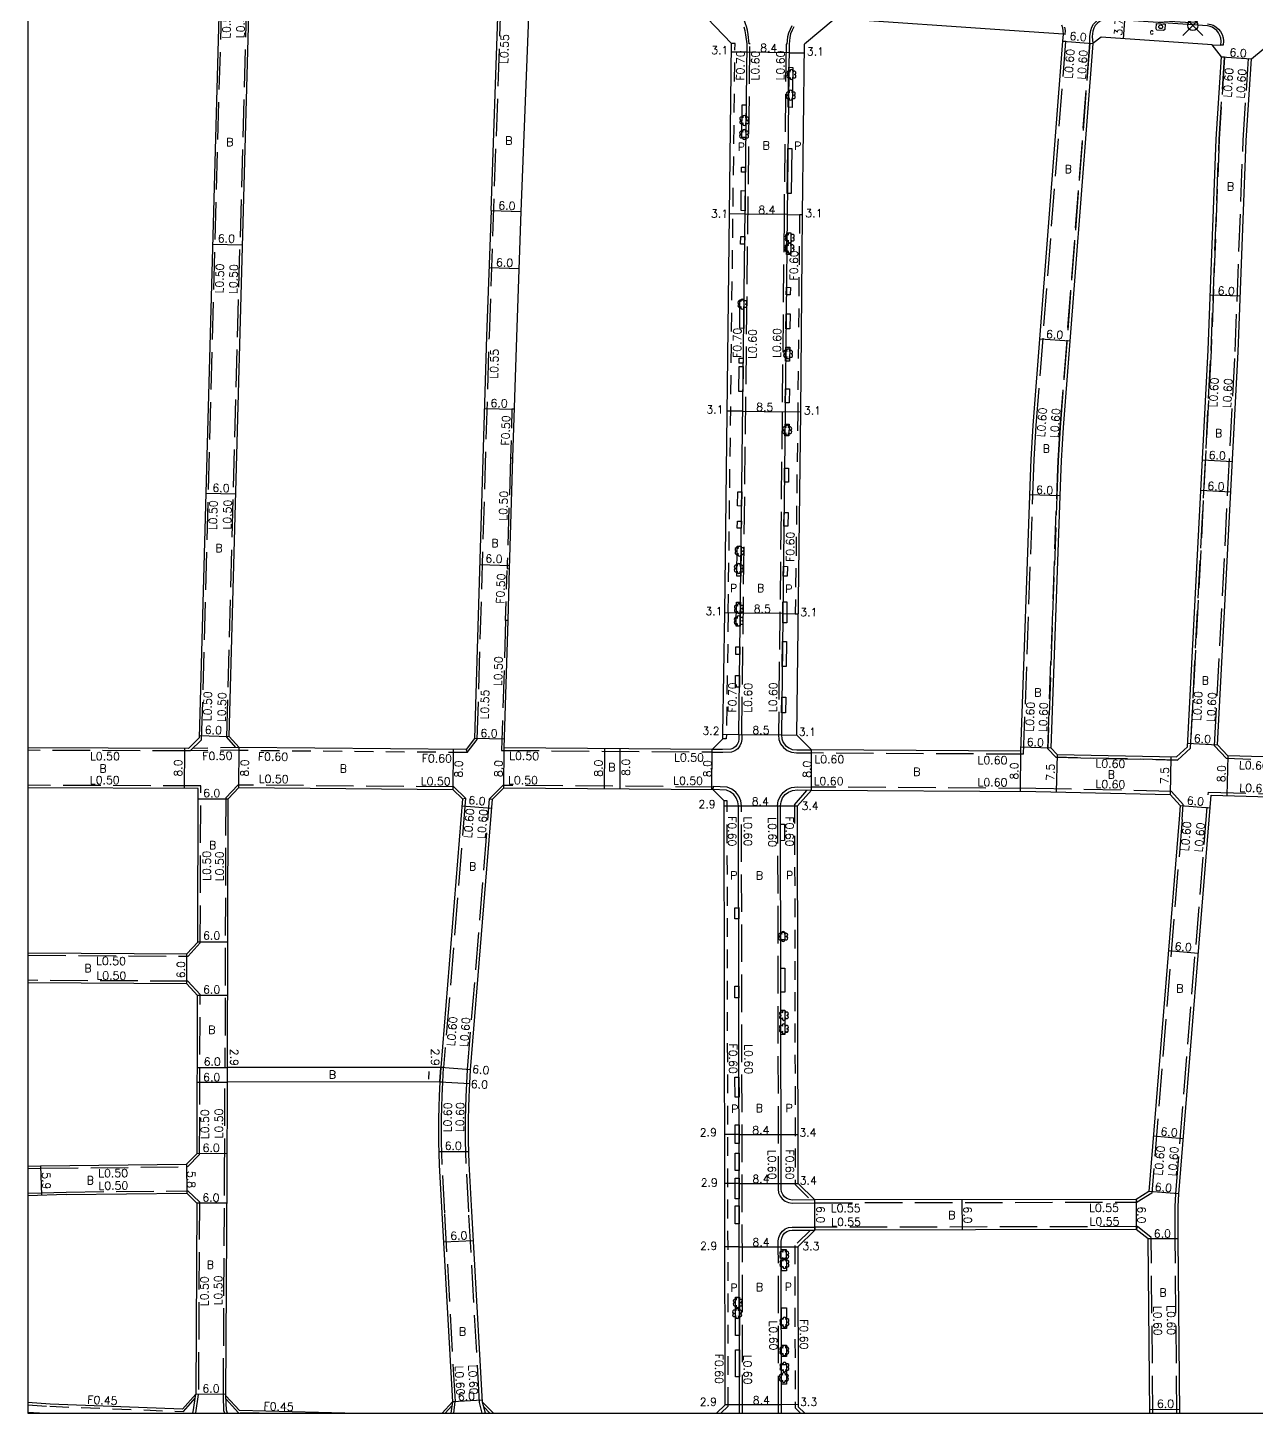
# Model space of a CAD drawing. Header units: metres. Extents: x -1600 to -800, y -108600 to -108000.
# Drawn here: x -1600 to -1354.5, y -108600 to -108323.1 of the extents above; entities that cross this region are included whole.
import ezdxf

# ---------------------------------------------------------------- set-up
doc = ezdxf.new("R2010")
doc.units = ezdxf.units.M
doc.header["$LTSCALE"] = 2.5
doc.header["$PDMODE"] = 35
doc.header["$PDSIZE"] = 2
doc.linetypes.add('22320', pattern=[2.5, 1.5, -1])
doc.linetypes.add('22330', pattern=[4, 3, -1])
doc.layers.get('0').update_dxf_attribs({"color": 150, "lineweight": 50})
for name, color, linetype in [('2101000', 7, 'Continuous'), ('2213000', 3, 'Continuous'), ('2227000', 1, 'Continuous'), ('2227100', 7, 'Continuous'), ('2232000', 120, '22320'), ('2233000', 120, '22330'), ('2236000', 3, 'Continuous'), ('2236100', 3, 'Continuous'), ('2238000', 3, 'Continuous'), ('2239000', 3, 'Continuous'), ('6165400', 100, 'Continuous'), ('9107000', 4, 'Continuous'), ('9201100', 215, 'Continuous'), ('9201500', 222, 'Continuous'), ('9202100', 82, 'Continuous'), ('9203500', 155, 'Continuous'), ('999', 7, 'Continuous')]:
    doc.layers.add(name, color=color, linetype=linetype)
doc.styles.add('Dm_Anotation', font='txt.shx', dxfattribs={"bigfont": 'pscdm.shx'})

# ---------------------------------------------------------------- blocks, each defined once
blk = doc.blocks.new('223800')
at = {"color": 0, "linetype": 'Continuous'}
blk.add_circle((0, 0), 0.75, dxfattribs=at)
blk = doc.blocks.new('223900')
at = {"linetype": 'Continuous'}
for centre, start, end in [((-0.57735, 0.333333), 30, 270), ((-0.57735, -0.333333), 90, 330), ((0, 0.666667), 330, 210), ((0.57735, 0.333333), 270, 150), ((0.57735, -0.333333), 210, 90), ((0, -0.666667), 150, 30)]:
    blk.add_arc(centre, 0.333333, start, end, dxfattribs=at)

msp = doc.modelspace()

# ---------------------------------------------------------------- linework, layer by layer
at = {"layer": '2101000'}
for points in [[(-1561.61, -108313.25), (-1565.73, -108465.02)], [(-1507.41, -108359.57), (-1508.29, -108384.71), (-1510.73, -108465.11), (-1512.41, -108467.34), (-1557.73, -108466.94), (-1559.72, -108464.7), (-1555.67, -108315.42)], [(-1507.41, -108359.57), (-1505.99, -108318.96), (-1507.97, -108316.7)], [(-1501.41, -108359.78), (-1499.79, -108319.18), (-1497.42, -108317.34)], [(-1459.36, -108326.22), (-1465.89, -108319.44), (-1497.42, -108317.34)], [(-1393.15, -108325.76), (-1393.03, -108324.39), (-1403.84, -108323.64), (-1438.67, -108321.26), (-1444.76, -108326.39)], [(-1460.71, -108440.03), (-1459.36, -108326.22)], [(-1443.35, -108467.43), (-1446.29, -108464.44), (-1445.53, -108399.87), (-1445.16, -108360.45), (-1444.76, -108326.39)], [(-1401.56, -108467.69), (-1399.62, -108412.75), (-1399.47, -108409.35), (-1399.28, -108405.94), (-1399.05, -108402.56), (-1393.15, -108325.76)], [(-1387.16, -108326.21), (-1393.06, -108403), (-1393.29, -108406.32), (-1393.48, -108409.65), (-1393.62, -108412.98), (-1395.53, -108466.99), (-1394.3, -108468.3), (-1370.45, -108468.83), (-1368.25, -108466.79), (-1364.12, -108387.55), (-1362.5, -108345.32), (-1361.45, -108328.89), (-1363.29, -108326.52)], [(-1363.29, -108326.52), (-1385.48, -108324.97), (-1387.16, -108326.21)], [(-1305.6, -108470.13), (-1360.19, -108468.57), (-1362.22, -108466.37), (-1358.12, -108387.82), (-1356.51, -108345.63), (-1355.46, -108329.27), (-1353.12, -108327.39)], [(-1463.25, -108467.32), (-1504.78, -108467.01), (-1504.01, -108441.54), (-1503.7, -108431.2), (-1503.03, -108409.04), (-1502.29, -108384.91), (-1501.41, -108359.78)], [(-1463.25, -108467.32), (-1461.1, -108465.22), (-1461.09, -108464.26), (-1460.71, -108440.03)], [(-1565.73, -108465.02), (-1567.89, -108467.11)], [(-1567.89, -108467.11), (-1600, -108466.99)], [(-1401.56, -108467.69), (-1443.35, -108467.43)], [(-1565.92, -108475.12), (-1600, -108474.99)], [(-1600, -108507.96), (-1599.84, -108507.96), (-1568.18, -108508.16), (-1566.01, -108505.81), (-1565.92, -108475.12)], [(-1517.48, -108530.88), (-1560.09, -108530.92), (-1559.93, -108477.19), (-1557.8, -108474.94), (-1515.07, -108475.32), (-1513.1, -108477.17)], [(-1506.93, -108600), (-1509.12, -108597.75), (-1511.26, -108559.68), (-1511.79, -108550.07), (-1511.92, -108545.63), (-1511.93, -108543.41), (-1511.92, -108541.2), (-1511.88, -108538.98), (-1511.81, -108536.76), (-1511.68, -108534.06), (-1511.5, -108531.36), (-1507.09, -108477.28), (-1504.84, -108475.01), (-1463.08, -108475.33)], [(-1462.35, -108600), (-1460.6, -108598.3), (-1460.82, -108477.59), (-1463.08, -108475.33)], [(-1446.17, -108478.59), (-1443.4, -108475.43)], [(-1443.4, -108475.43), (-1398.54, -108475.7), (-1371.71, -108476.3), (-1369.71, -108478.53)], [(-1513.1, -108477.17), (-1517.48, -108530.88)], [(-1369.93, -108481.28), (-1375.97, -108555.68), (-1378.53, -108557.25), (-1442.7, -108557.37), (-1446.03, -108554.05), (-1446.17, -108478.59)], [(-1369.78, -108600), (-1370.08, -108565.11), (-1370.13, -108559.89), (-1370.12, -108558.65), (-1370.07, -108557.41), (-1369.99, -108556.17), (-1363.52, -108476.48)], [(-1369.71, -108478.53), (-1369.93, -108481.28)], [(-1363.52, -108476.48), (-1307.6, -108478.08)], [(-1600, -108550.6), (-1597.42, -108550.53), (-1568.25, -108550.23), (-1566.14, -108548.1), (-1566.05, -108516.51), (-1568.22, -108514.16), (-1599.88, -108513.96), (-1600, -108513.96)], [(-1536.61, -108600), (-1536.64, -108600), (-1557.69, -108599.45), (-1560.39, -108596.49), (-1560.15, -108552.58), (-1560.1, -108533.82)], [(-1517.67, -108533.78), (-1560.1, -108533.82)], [(-1517.67, -108533.78), (-1517.8, -108536.52), (-1517.88, -108538.82), (-1517.92, -108541.12), (-1517.93, -108543.42), (-1517.92, -108545.74), (-1517.78, -108550.32), (-1517.25, -108560.01), (-1515.13, -108597.69)], [(-1592.29, -108556.28), (-1600, -108556.51)], [(-1592.29, -108556.28), (-1568.2, -108556.03), (-1566.18, -108557.98), (-1566.39, -108596.2), (-1569.05, -108599.19), (-1595.54, -108598.15)], [(-1375.78, -108600), (-1376.08, -108565.16), (-1378.52, -108563.25), (-1442.69, -108563.37), (-1446.11, -108566.7), (-1446.05, -108598.68), (-1444.69, -108600)], [(-1595.54, -108598.15), (-1600, -108597.82)], [(-1515.13, -108597.69), (-1517.17, -108600)]]:
    msp.add_lwpolyline(points, dxfattribs=at)
at = {"layer": '2213000'}
for points in [[(-1456.26, -108326.26), (-1456.49, -108324.5), (-1456.64, -108323.68), (-1456.83, -108322.94)], [(-1446.92, -108322.88), (-1447.27, -108323.58), (-1447.56, -108324.32), (-1447.73, -108325), (-1447.86, -108326.35)], [(-1393.03, -108324.39), (-1393.08, -108323.7), (-1393.17, -108323.09), (-1393.35, -108322.55)], [(-1361.57, -108326.54), (-1361.52, -108325.73), (-1361.59, -108325.16), (-1361.75, -108324.62), (-1362.02, -108324.1), (-1362.38, -108323.65), (-1362.82, -108323.27), (-1363.3, -108322.99), (-1363.72, -108322.83), (-1364.26, -108322.72), (-1383.97, -108321.39), (-1384.56, -108321.37), (-1385.29, -108321.56), (-1385.83, -108321.84), (-1386.28, -108322.2), (-1386.66, -108322.64), (-1386.95, -108323.15), (-1387.15, -108323.73), (-1387.28, -108324.83), (-1387.16, -108326.21)], [(-1457.89, -108464.3), (-1456.26, -108326.26)], [(-1447.86, -108326.35), (-1448.26, -108360.42), (-1448.63, -108399.84), (-1449.39, -108464.4), (-1449.3, -108465.18), (-1449.01, -108465.9), (-1448.54, -108466.53), (-1447.92, -108467.01), (-1447.21, -108467.31), (-1446.33, -108467.42), (-1443.35, -108467.43)], [(-1363.29, -108326.52), (-1361.57, -108326.54)], [(-1457.89, -108464.3), (-1457.9, -108465.26), (-1457.98, -108465.81), (-1458.2, -108466.31), (-1458.54, -108466.74), (-1458.98, -108467.07), (-1459.49, -108467.28), (-1461.13, -108467.34), (-1463.25, -108467.32)], [(-1457.97, -108478.61), (-1458.08, -108477.77), (-1458.41, -108476.98), (-1458.92, -108476.31), (-1459.6, -108475.79), (-1460.38, -108475.46), (-1463.08, -108475.33)], [(-1449.57, -108478.6), (-1449.46, -108477.77), (-1449.14, -108477), (-1448.64, -108476.34), (-1447.97, -108475.84), (-1447.2, -108475.52), (-1446.18, -108475.42), (-1443.4, -108475.43)], [(-1457.78, -108600), (-1457.74, -108599.77), (-1457.97, -108478.61)], [(-1442.7, -108557.37), (-1447.22, -108557.38), (-1447.79, -108557.3), (-1448.32, -108557.08), (-1448.78, -108556.73), (-1449.13, -108556.28), (-1449.35, -108555.75), (-1449.43, -108555.18), (-1449.43, -108554.06), (-1449.57, -108478.6)], [(-1449.34, -108600), (-1449.41, -108566.7), (-1449.41, -108565.58), (-1449.33, -108565.01), (-1449.12, -108564.48), (-1448.77, -108564.02), (-1448.31, -108563.67), (-1447.78, -108563.45), (-1447.21, -108563.38), (-1442.69, -108563.37)], [(-1567.05, -108600), (-1566.91, -108599.73), (-1566.39, -108596.2)], [(-1560.07, -108600), (-1560.31, -108599.4), (-1560.39, -108596.49)], [(-1515.13, -108597.69), (-1515.43, -108600)], [(-1508.54, -108600), (-1509.12, -108597.75)], [(-1597.67, -108600), (-1600, -108599.83)]]:
    msp.add_lwpolyline(points, dxfattribs=at)
at = {"layer": '2227000'}
for points in [[(-1456.26, -108326.26), (-1456.49, -108324.5)], [(-1447.51, -108324.19), (-1447.56, -108324.32), (-1447.73, -108325), (-1447.86, -108326.35)]]:
    msp.add_lwpolyline(points, dxfattribs=at)
at = {"layer": '2227100'}
msp.add_point((-1367.18, -108322.63, 4.35), dxfattribs=at)
at = {"layer": '2232000'}
for points in [[(-1460.01, -108440.04), (-1458.66, -108326.23), (-1459.36, -108326.22)], [(-1445.16, -108360.45), (-1445.76, -108360.45), (-1446.13, -108399.86), (-1446.61, -108440.2), (-1446.01, -108440.2)], [(-1502.73, -108399.34), (-1503.23, -108399.33), (-1503.52, -108409.03), (-1503.03, -108409.04)], [(-1504.01, -108441.54), (-1504.51, -108441.53), (-1504.2, -108431.18), (-1503.7, -108431.2)], [(-1460.01, -108440.04), (-1460.39, -108464.27), (-1460.4, -108465.23), (-1461.1, -108465.22)], [(-1557.73, -108467.44), (-1567.53, -108467.61)], [(-1557.73, -108466.94), (-1567.01, -108467.1)], [(-1512.41, -108467.34), (-1512.18, -108467.95), (-1557.73, -108467.54), (-1557.73, -108466.94)], [(-1446.77, -108478.36), (-1444.19, -108475.43)], [(-1461.49, -108600), (-1460, -108598.55), (-1460.22, -108477.59), (-1460.82, -108477.59)], [(-1446.77, -108478.36), (-1446.63, -108554.3), (-1443.55, -108557.37)], [(-1517.67, -108533.78), (-1517.48, -108530.88)], [(-1517.07, -108533.8), (-1516.89, -108530.92)], [(-1443.55, -108563.37), (-1446.71, -108566.44), (-1446.65, -108598.93)], [(-1600, -108598.28), (-1595.56, -108598.6), (-1568.86, -108599.65), (-1566.51, -108597.01)], [(-1553.73, -108600), (-1557.89, -108599.89), (-1560.37, -108597.18)], [(-1515.23, -108598.48), (-1516.57, -108600)], [(-1507.63, -108600), (-1508.87, -108598.72)], [(-1445.55, -108600), (-1446.65, -108598.93)]]:
    msp.add_lwpolyline(points, dxfattribs=at)
at = {"layer": '2233000'}
for points in [[(-1565.24, -108465.38), (-1561.11, -108313.26), (-1561.61, -108313.25)], [(-1558.38, -108466.95), (-1560.23, -108464.88), (-1556.16, -108315.19)], [(-1455.8, -108326.26), (-1456.02, -108324.46), (-1456.18, -108323.58), (-1456.38, -108322.81), (-1456.55, -108322.27), (-1456.78, -108321.7), (-1457.12, -108320.97), (-1457.53, -108320.26), (-1458.04, -108319.51), (-1458.76, -108318.65), (-1459.28, -108318.13), (-1459.77, -108317.7), (-1460.27, -108317.31), (-1460.81, -108316.95), (-1461.37, -108316.62), (-1461.99, -108316.3), (-1462.65, -108316.02), (-1463.09, -108315.86), (-1463.68, -108315.68), (-1464.28, -108315.53), (-1464.91, -108315.42), (-1465.52, -108315.35), (-1466.29, -108315.3), (-1466.84, -108315.27)], [(-1512.18, -108467.95), (-1510.18, -108465.3), (-1507.74, -108384.73), (-1505.44, -108318.98), (-1505.99, -108318.96)], [(-1387.76, -108326.17), (-1387.76, -108326.17), (-1387.73, -108324.78), (-1387.59, -108323.62), (-1387.37, -108322.96), (-1387.03, -108322.38), (-1386.59, -108321.87), (-1386.08, -108321.46), (-1385.46, -108321.14), (-1384.61, -108320.91), (-1383.94, -108320.94), (-1364.23, -108322.27), (-1363.59, -108322.4), (-1363.11, -108322.58), (-1362.56, -108322.9), (-1362.05, -108323.34), (-1361.64, -108323.86), (-1361.33, -108324.45), (-1361.14, -108325.07), (-1361.07, -108325.72), (-1361.12, -108326.56), (-1361.57, -108326.54)], [(-1447.31, -108322.67), (-1447.67, -108323.41), (-1447.98, -108324.18), (-1448.16, -108324.9), (-1448.3, -108326.35)], [(-1392.66, -108324.44), (-1392.65, -108323.66), (-1392.75, -108322.99)], [(-1457.29, -108464.31), (-1455.66, -108326.26), (-1455.8, -108326.26)], [(-1457.29, -108464.31), (-1455.66, -108326.26)], [(-1448.3, -108326.35), (-1448.46, -108326.35), (-1448.86, -108360.41), (-1449.23, -108399.83), (-1449.99, -108464.43), (-1449.89, -108465.33), (-1449.54, -108466.2), (-1448.97, -108466.95), (-1448.23, -108467.53), (-1447.36, -108467.89), (-1446.37, -108468.02), (-1443.35, -108468.03)], [(-1400.98, -108468.29), (-1399.02, -108412.77), (-1398.87, -108409.38), (-1398.68, -108405.98), (-1398.45, -108402.6), (-1392.55, -108325.8), (-1393.15, -108325.76)], [(-1360.85, -108328.93), (-1361.9, -108345.35), (-1363.52, -108387.58), (-1367.66, -108467.06), (-1370.22, -108469.44), (-1394.56, -108468.89), (-1396.14, -108467.22), (-1394.22, -108412.96), (-1394.08, -108409.62), (-1393.89, -108406.28), (-1393.66, -108402.95), (-1387.76, -108326.17)], [(-1387.76, -108326.17), (-1393.66, -108402.95), (-1393.89, -108406.28), (-1394.08, -108409.62), (-1394.22, -108412.96), (-1396.14, -108467.22), (-1394.56, -108468.89), (-1370.22, -108469.44), (-1367.66, -108467.06), (-1363.52, -108387.58), (-1361.9, -108345.35), (-1360.85, -108328.93), (-1361.45, -108328.89)], [(-1392.66, -108324.44), (-1393.03, -108324.39)], [(-1305.6, -108470.13), (-1305.62, -108470.73), (-1360.46, -108469.16), (-1362.83, -108466.59), (-1358.72, -108387.8), (-1357.11, -108345.6), (-1356.06, -108329.23), (-1355.46, -108329.27)], [(-1503.52, -108409.03), (-1504.16, -108429.89), (-1504.2, -108431.18)], [(-1504.51, -108441.53), (-1505.3, -108467.5), (-1463.25, -108467.82)], [(-1457.29, -108464.31), (-1457.3, -108465.31), (-1457.4, -108465.97), (-1457.68, -108466.62), (-1458.11, -108467.18), (-1458.68, -108467.6), (-1459.36, -108467.88), (-1461.12, -108467.94), (-1463.25, -108467.92), (-1463.25, -108467.32)], [(-1567.54, -108467.61), (-1600, -108467.49)], [(-1565.24, -108465.38), (-1567.54, -108467.61)], [(-1400.98, -108468.29), (-1443.35, -108468.03)], [(-1565.42, -108474.62), (-1600, -108474.49)], [(-1600, -108508.46), (-1599.85, -108508.46), (-1567.97, -108508.66), (-1565.52, -108506), (-1565.42, -108474.62)], [(-1512.49, -108477.06), (-1514.87, -108474.82), (-1558.01, -108474.44), (-1560.43, -108476.99), (-1560.59, -108530.92), (-1560.09, -108530.92)], [(-1463.05, -108474.83), (-1505.05, -108474.5), (-1507.69, -108477.17)], [(-1457.17, -108600), (-1457.14, -108599.8), (-1457.37, -108478.61), (-1457.5, -108477.61), (-1457.88, -108476.68), (-1458.5, -108475.88), (-1459.29, -108475.26), (-1460.25, -108474.86), (-1463.05, -108474.73), (-1463.08, -108475.33)], [(-1450.17, -108478.6), (-1450.05, -108477.61), (-1449.67, -108476.7), (-1449.06, -108475.91), (-1448.28, -108475.31), (-1447.35, -108474.93), (-1446.2, -108474.82), (-1443.4, -108474.83)], [(-1369.09, -108478.32), (-1371.44, -108475.71), (-1398.54, -108475.1), (-1443.4, -108474.83)], [(-1370.38, -108600), (-1370.68, -108565.12), (-1370.73, -108559.89), (-1370.72, -108558.64), (-1370.67, -108557.38), (-1370.59, -108556.12), (-1364.07, -108475.86)], [(-1364.07, -108475.86), (-1307.59, -108477.48)], [(-1513.1, -108477.17), (-1512.49, -108477.06), (-1516.89, -108530.92), (-1517.48, -108530.88)], [(-1509.71, -108597.84), (-1511.86, -108559.71), (-1512.39, -108550.09), (-1512.52, -108545.64), (-1512.53, -108543.41), (-1512.52, -108541.19), (-1512.48, -108538.96), (-1512.4, -108536.74), (-1512.28, -108534.02), (-1512.1, -108531.32), (-1507.69, -108477.17), (-1507.09, -108477.28)], [(-1450.17, -108478.6), (-1450.03, -108554.06), (-1450.03, -108555.22), (-1449.94, -108555.91), (-1449.65, -108556.58), (-1449.21, -108557.16), (-1448.63, -108557.61), (-1447.95, -108557.89), (-1447.26, -108557.98), (-1442.7, -108557.97), (-1442.7, -108557.37)], [(-1369.33, -108481.33), (-1369.09, -108478.32)], [(-1369.33, -108481.33), (-1375.4, -108556.03), (-1378.28, -108557.8), (-1378.53, -108557.25)], [(-1600, -108551.1), (-1597.41, -108551.03), (-1568.04, -108550.73), (-1565.64, -108548.31), (-1565.55, -108516.31), (-1568, -108513.66), (-1599.88, -108513.46), (-1600, -108513.46)], [(-1560.89, -108596.5), (-1560.65, -108552.58), (-1560.6, -108533.82), (-1560.1, -108533.82)], [(-1515.13, -108597.69), (-1514.53, -108597.65), (-1516.65, -108559.98), (-1517.18, -108550.29), (-1517.32, -108545.73), (-1517.33, -108543.42), (-1517.32, -108541.13), (-1517.28, -108538.84), (-1517.2, -108536.54), (-1517.07, -108533.8), (-1517.67, -108533.78)], [(-1600, -108556.01), (-1597.26, -108555.92), (-1592.3, -108555.78), (-1568, -108555.53), (-1565.68, -108557.77), (-1565.89, -108596.24)], [(-1442.7, -108557.92), (-1378.28, -108557.8)], [(-1449.94, -108600), (-1450.01, -108566.7), (-1450.01, -108565.54), (-1449.92, -108564.85), (-1449.64, -108564.18), (-1449.2, -108563.6), (-1448.62, -108563.15), (-1447.94, -108562.87), (-1447.25, -108562.78), (-1442.69, -108562.77), (-1442.69, -108563.37)], [(-1378.25, -108562.7), (-1442.69, -108562.82)], [(-1375.18, -108600), (-1375.48, -108564.87), (-1378.25, -108562.7), (-1378.52, -108563.25)], [(-1566.48, -108600), (-1566.43, -108599.89), (-1565.89, -108596.24)], [(-1560.61, -108600), (-1560.81, -108599.5), (-1560.89, -108596.5)], [(-1514.62, -108597.66), (-1514.92, -108600)], [(-1509.16, -108600), (-1509.71, -108597.84)]]:
    msp.add_lwpolyline(points, dxfattribs=at)
at = {"layer": '2236000'}
for points in [[(-1372.69, -108322.36), (-1372.76, -108323.4), (-1373.03, -108323.62), (-1374.35, -108323.53), (-1374.53, -108323.28), (-1374.46, -108322.24)], [(-1457.37, -108351.93), (-1457.35, -108350.93), (-1456.55, -108350.94), (-1456.57, -108351.94)], [(-1457.54, -108366.32), (-1457.52, -108364.82), (-1456.72, -108364.83), (-1456.74, -108366.33)], [(-1447.61, -108376.46), (-1448.41, -108376.45), (-1448.4, -108374.95), (-1447.6, -108374.96)], [(-1457.82, -108390.11), (-1457.8, -108389.11), (-1457, -108389.12), (-1457.02, -108390.12)], [(-1449.37, -108586.39), (-1448.37, -108586.39), (-1448.37, -108588.65), (-1449.37, -108588.65)]]:
    msp.add_lwpolyline(points, close=True, dxfattribs=at)
at = {"layer": '2236100'}
for points in [[(-1447.12, -108330.99), (-1447.21, -108338.99), (-1448.01, -108338.98), (-1447.92, -108330.98)], [(-1457.28, -108344.98), (-1457.21, -108338.48), (-1456.41, -108338.49), (-1456.48, -108344.99)], [(-1447.31, -108347.21), (-1447.41, -108356.21), (-1448.21, -108356.2), (-1448.11, -108347.2)], [(-1457.46, -108359.63), (-1457.41, -108355.63), (-1456.61, -108355.64), (-1456.66, -108359.64)], [(-1447.54, -108368.38), (-1448.34, -108368.37), (-1448.3, -108364.07), (-1447.5, -108364.08)], [(-1457.73, -108383.15), (-1457.67, -108377.45), (-1456.87, -108377.46), (-1456.93, -108383.16)], [(-1447.68, -108383.25), (-1448.48, -108383.24), (-1448.45, -108380.24), (-1447.65, -108380.25)], [(-1447.74, -108389.74), (-1448.54, -108389.74), (-1448.51, -108386.94), (-1447.71, -108386.94)], [(-1457.88, -108395.75), (-1457.82, -108390.75), (-1457.02, -108390.76), (-1457.08, -108395.76)], [(-1447.81, -108398.04), (-1448.61, -108398.03), (-1448.59, -108395.23), (-1447.79, -108395.24)], [(-1447.89, -108404.62), (-1448.69, -108404.61), (-1448.66, -108402.31), (-1447.86, -108402.32)], [(-1448, -108413.92), (-1448.8, -108413.91), (-1448.76, -108411.11), (-1447.96, -108411.12)], [(-1457.35, -108418.67), (-1458.15, -108418.66), (-1458.12, -108415.85), (-1457.32, -108415.86)], [(-1448.87, -108419.95), (-1448.07, -108419.96), (-1448.1, -108422.72), (-1448.9, -108422.71)], [(-1457.41, -108423.12), (-1458.21, -108423.11), (-1458.19, -108421.67), (-1457.39, -108421.68)], [(-1457.52, -108432.67), (-1458.32, -108432.66), (-1458.25, -108426.71), (-1457.45, -108426.72)], [(-1449, -108430.72), (-1448.2, -108430.73), (-1448.22, -108432.67), (-1449.02, -108432.66)], [(-1457.64, -108442.67), (-1458.44, -108442.66), (-1458.38, -108437.9), (-1457.58, -108437.91)], [(-1449.08, -108437.8), (-1448.28, -108437.81), (-1448.33, -108442.01), (-1449.13, -108442)], [(-1449.17, -108445.73), (-1448.37, -108445.74), (-1448.43, -108450.76), (-1449.23, -108450.75)], [(-1457.7, -108448.34), (-1458.5, -108448.33), (-1458.49, -108446.83), (-1457.69, -108446.84)], [(-1457.78, -108454.85), (-1458.58, -108454.84), (-1458.55, -108452.53), (-1457.75, -108452.54)], [(-1449.3, -108456.89), (-1448.5, -108456.9), (-1448.54, -108460.01), (-1449.34, -108460)], [(-1449.56, -108482.28), (-1448.76, -108482.28), (-1448.76, -108485.55), (-1449.56, -108485.56)], [(-1457.93, -108501.16), (-1458.73, -108501.16), (-1458.73, -108499), (-1457.93, -108499)], [(-1449.52, -108503.85), (-1448.72, -108503.84), (-1448.72, -108505.39), (-1449.52, -108505.39)], [(-1449.51, -108511.01), (-1448.71, -108511.01), (-1448.7, -108515.83), (-1449.5, -108515.83)], [(-1457.9, -108516.95), (-1458.7, -108516.95), (-1458.7, -108514.6), (-1457.9, -108514.6)], [(-1449.49, -108519.4), (-1448.69, -108519.4), (-1448.69, -108524.27), (-1449.49, -108524.27)], [(-1457.86, -108536.8), (-1458.66, -108536.81), (-1458.67, -108532.8), (-1457.87, -108532.8)], [(-1457.84, -108546.1), (-1458.64, -108546.11), (-1458.65, -108542.35), (-1457.85, -108542.35)], [(-1457.83, -108551.47), (-1458.63, -108551.47), (-1458.64, -108547.98), (-1457.84, -108547.98)], [(-1457.82, -108557.14), (-1458.62, -108557.14), (-1458.63, -108553.01), (-1457.83, -108553.01)], [(-1457.81, -108562.14), (-1458.61, -108562.14), (-1458.62, -108558.53), (-1457.82, -108558.53)], [(-1449.41, -108567.25), (-1448.41, -108567.25), (-1448.4, -108571.54), (-1449.4, -108571.54)], [(-1457.77, -108584.45), (-1458.57, -108584.45), (-1458.59, -108576.76), (-1457.79, -108576.76)], [(-1449.38, -108578.91), (-1448.38, -108578.9), (-1448.38, -108583.07), (-1449.38, -108583.07)], [(-1457.76, -108592.69), (-1458.56, -108592.69), (-1458.57, -108587.35), (-1457.77, -108587.34)], [(-1449.36, -108590.27), (-1448.36, -108590.27), (-1448.36, -108594.21), (-1449.36, -108594.21)]]:
    msp.add_lwpolyline(points, close=True, dxfattribs=at)
at = {"layer": '6165400'}
msp.add_lwpolyline([(-1519.86, -108531.67), (-1519.9, -108533.19)], dxfattribs=at)
at = {"layer": '9107000'}
for points in [[(-1456.26, -108326.26), (-1456.49, -108324.5), (-1456.64, -108323.68), (-1456.83, -108322.94)], [(-1446.92, -108322.88), (-1447.27, -108323.58), (-1447.56, -108324.32), (-1447.73, -108325), (-1447.86, -108326.35)], [(-1393.03, -108324.39), (-1393.08, -108323.7), (-1393.17, -108323.09), (-1393.35, -108322.55)], [(-1361.57, -108326.54), (-1361.52, -108325.73), (-1361.59, -108325.16), (-1361.75, -108324.62), (-1362.02, -108324.1), (-1362.38, -108323.65), (-1362.82, -108323.27), (-1363.3, -108322.99), (-1363.72, -108322.83), (-1364.26, -108322.72), (-1383.97, -108321.39), (-1384.56, -108321.37), (-1385.29, -108321.56), (-1385.83, -108321.84), (-1386.28, -108322.2), (-1386.66, -108322.64), (-1386.95, -108323.15), (-1387.15, -108323.73), (-1387.28, -108324.83), (-1387.16, -108326.21)]]:
    msp.add_lwpolyline(points, dxfattribs=at)
at = {"layer": '9201100', "flags": 128}
msp.add_lwpolyline([(-1380.86, -108321.6), (-1381.12, -108325.28)], dxfattribs=at)
at = {"layer": '9201100'}
for points in [[(-1393.15, -108325.76), (-1387.16, -108326.21)], [(-1456.28, -108327.98), (-1459.38, -108327.94)], [(-1447.88, -108328.08), (-1456.28, -108327.98)], [(-1447.88, -108328.08), (-1444.78, -108328.12)], [(-1361.45, -108328.89), (-1355.46, -108329.27)], [(-1507.41, -108359.57), (-1501.41, -108359.78)], [(-1456.66, -108360.32), (-1459.76, -108360.28)], [(-1448.26, -108360.42), (-1456.66, -108360.32)], [(-1448.26, -108360.42), (-1445.16, -108360.45)], [(-1563.05, -108366.31), (-1557.06, -108366.47)], [(-1507.81, -108370.97), (-1501.81, -108371.18)], [(-1363.69, -108376.43), (-1357.7, -108376.66)], [(-1397.71, -108385.22), (-1391.73, -108385.68)], [(-1508.73, -108399.16), (-1502.73, -108399.34)], [(-1457.13, -108399.74), (-1460.23, -108399.7)], [(-1457.13, -108399.74), (-1448.63, -108399.84)], [(-1445.53, -108399.88), (-1448.63, -108399.84)], [(-1365.26, -108409.44), (-1359.27, -108409.75)], [(-1564.4, -108416.09), (-1558.41, -108416.25)], [(-1399.75, -108416.35), (-1393.75, -108416.57)], [(-1365.58, -108415.49), (-1359.58, -108415.81)], [(-1509.67, -108430.35), (-1503.68, -108430.54)], [(-1457.61, -108440.07), (-1460.71, -108440.03)], [(-1449.11, -108440.17), (-1457.61, -108440.07)], [(-1449.11, -108440.17), (-1446.01, -108440.2)], [(-1565.72, -108464.53), (-1559.72, -108464.7)], [(-1504.73, -108465.29), (-1510.73, -108465.11)], [(-1461.09, -108464.26), (-1457.89, -108464.3)], [(-1457.89, -108464.3), (-1449.39, -108464.4)], [(-1449.39, -108464.4), (-1446.29, -108464.44)], [(-1568.7, -108467.11), (-1568.73, -108475.11)], [(-1557.8, -108474.94), (-1557.73, -108466.94)], [(-1515, -108467.32), (-1515.07, -108475.32)], [(-1504.84, -108475.01), (-1504.78, -108467.01)], [(-1484.76, -108467.16), (-1484.82, -108475.16)], [(-1481.65, -108467.18), (-1481.71, -108475.18)], [(-1463.31, -108475.32), (-1463.25, -108467.32)], [(-1443.4, -108475.43), (-1443.35, -108467.43)], [(-1401.61, -108475.69), (-1401.56, -108467.69)], [(-1401.53, -108466.78), (-1395.53, -108466.99)], [(-1368.21, -108466.05), (-1362.22, -108466.37)], [(-1394.3, -108468.3), (-1394.47, -108475.8)], [(-1371.55, -108468.81), (-1371.71, -108476.3)], [(-1360.19, -108468.57), (-1360.41, -108476.57)], [(-1565.93, -108477.17), (-1559.93, -108477.19)], [(-1513.22, -108478.56), (-1507.24, -108479.05)], [(-1460.82, -108478.62), (-1457.97, -108478.61)], [(-1457.97, -108478.61), (-1449.57, -108478.6)], [(-1449.57, -108478.6), (-1446.17, -108478.59)], [(-1369.71, -108478.53), (-1363.73, -108479.02)], [(-1560.01, -108505.83), (-1566.01, -108505.81)], [(-1568.22, -108514.16), (-1568.18, -108508.16)], [(-1366.09, -108508.08), (-1372.07, -108507.6)], [(-1560.05, -108516.53), (-1566.05, -108516.51)], [(-1566.09, -108530.9), (-1560.09, -108530.92)], [(-1560.09, -108533.82), (-1560.09, -108530.92)], [(-1517.48, -108530.88), (-1517.67, -108533.78)], [(-1511.5, -108531.36), (-1517.48, -108530.88)], [(-1566.1, -108533.8), (-1560.1, -108533.82)], [(-1517.67, -108533.78), (-1511.68, -108534.06)], [(-1457.85, -108544.3), (-1460.7, -108544.31)], [(-1457.85, -108544.3), (-1449.45, -108544.28)], [(-1449.45, -108544.28), (-1446.05, -108544.28)], [(-1369.1, -108545.12), (-1375.08, -108544.64)], [(-1560.14, -108548.12), (-1566.14, -108548.1)], [(-1517.86, -108547.69), (-1511.86, -108547.71)], [(-1597.42, -108550.53), (-1597.25, -108556.42)], [(-1568.25, -108550.23), (-1568.2, -108556.03)], [(-1457.83, -108554.07), (-1460.68, -108554.08)], [(-1457.83, -108554.07), (-1449.43, -108554.06)], [(-1449.43, -108554.06), (-1446.03, -108554.05)], [(-1369.99, -108556.17), (-1375.97, -108555.68)], [(-1560.18, -108558.01), (-1566.18, -108557.98)], [(-1442.69, -108563.37), (-1442.7, -108557.37)], [(-1413.21, -108563.31), (-1413.29, -108557.31)], [(-1378.53, -108557.25), (-1378.52, -108563.25)], [(-1516.93, -108565.71), (-1510.94, -108565.45)], [(-1457.81, -108566.72), (-1460.66, -108566.72)], [(-1457.81, -108566.72), (-1449.41, -108566.7)], [(-1449.41, -108566.7), (-1446.11, -108566.7)], [(-1370.08, -108565.11), (-1376.08, -108565.16)], [(-1560.39, -108596.24), (-1566.39, -108596.2)], [(-1509.14, -108597.35), (-1515.13, -108597.69)], [(-1457.75, -108598.29), (-1460.6, -108598.3)], [(-1449.35, -108598.28), (-1457.75, -108598.29)], [(-1446.05, -108598.27), (-1449.35, -108598.28)], [(-1375.79, -108599.24), (-1369.79, -108599.2)]]:
    msp.add_lwpolyline(points, dxfattribs=at)
at = {"layer": '999'}
msp.add_lwpolyline([(-1600, -108600), (-800, -108600), (-800, -108000), (-1600, -108000)], close=True, dxfattribs=at)

# ---------------------------------------------------------------- block references
at = {"layer": '2238000', "xscale": 0.5, "yscale": 0.5, "zscale": 0.5}
msp.add_blockref('223800', (-1373.6, -108322.88, 3.97), dxfattribs=at)
at = {"layer": '2239000'}
for p in [(-1447.39, -108332.43), (-1447.53, -108336.57), (-1456.8, -108341.6), (-1456.84, -108344.42), (-1447.73, -108365.05), (-1447.77, -108367.14), (-1457.19, -108378.31), (-1448.05, -108388.26), (-1448.24, -108403.51), (-1457.74, -108427.68), (-1457.91, -108431.16), (-1457.88, -108439.18), (-1457.92, -108441.62), (-1449.04, -108504.72), (-1448.88, -108520.47), (-1448.89, -108523.15), (-1448.83, -108568.33), (-1448.79, -108570.07), (-1458.13, -108577.88), (-1458.23, -108580.04), (-1448.79, -108581.78), (-1448.82, -108587.46), (-1448.78, -108590.75), (-1448.89, -108592.87)]:
    msp.add_blockref('223900', p, dxfattribs=at)

# ---------------------------------------------------------------- texts
at = {"layer": '9201500', "style": 'Dm_Anotation'}
for s, rotation, p in [('3.7', 86.0052, (-1381.32, -108324.69)), ('8.4', 359.3229, (-1453.64, -108327.91)), ('6.0', 355.6071, (-1391.86, -108325.52)), ('3.1', 359.3229, (-1463.43, -108328.34)), ('3.1', 359.3229, (-1444.32, -108328.6)), ('6.0', 356.3326, (-1359.89, -108328.77)), ('6.0', 357.9938, (-1505.98, -108359.38)), ('3.1', 359.3229, (-1463.48, -108361.01)), ('8.4', 359.3229, (-1454.02, -108360.25)), ('3.1', 359.3229, (-1444.62, -108360.92)), ('6.0', 358.4459, (-1562.03, -108365.97)), ('6.0', 357.9938, (-1506.45, -108370.74)), ('6.0', 357.8056, (-1362.25, -108376.39)), ('6.0', 355.6071, (-1396.56, -108385.06)), ('6.0', 358.2653, (-1507.54, -108398.89)), ('3.1', 359.3229, (-1464.38, -108400.15)), ('8.5', 359.3229, (-1454.44, -108399.67)), ('3.1', 359.3229, (-1444.91, -108400.36)), ('6.0', 357.0148, (-1364.04, -108409.24)), ('6.0', 358.4459, (-1563.1, -108415.83)), ('6.0', 357.9736, (-1398.53, -108416.2)), ('6.0', 357.0148, (-1364.3, -108415.42)), ('6.0', 358.2653, (-1508.57, -108429.95)), ('3.1', 359.3229, (-1464.58, -108440.45)), ('8.5', 359.3229, (-1454.92, -108440)), ('3.1', 359.3229, (-1445.64, -108440.66)), ('6.0', 358.4459, (-1564.63, -108464.21)), ('6.0', 358.2653, (-1509.55, -108464.84)), ('3.2', 359.3229, (-1465.18, -108464.38)), ('8.5', 359.3229, (-1455.2, -108464.23)), ('3.1', 359.3229, (-1445.93, -108464.58)), ('6.0', 357.9736, (-1400.39, -108466.62)), ('6.0', 357.0148, (-1367.01, -108465.9)), ('8.0', 89.7894, (-1569.16, -108472.76)), ('8.0', 89.4857, (-1555.86, -108472.76)), ('8.0', 89.4857, (-1513.1, -108472.95)), ('8.0', 89.5625, (-1505.12, -108472.86)), ('8.0', 89.5625, (-1485.15, -108472.79)), ('8.0', 89.5625, (-1479.69, -108472.61)), ('8.0', 89.5625, (-1463.39, -108472.88)), ('8.0', 89.656, (-1443.48, -108472.99)), ('8.0', 89.656, (-1402.07, -108473.36)), ('7.5', 88.7183, (-1394.87, -108473.61)), ('8.0', 88.3667, (-1360.72, -108473.9)), ('7.5', 88.7183, (-1372.04, -108474.28)), ('6.0', 359.8294, (-1564.94, -108476.85)), ('6.0', 355.3375, (-1511.99, -108478.22)), ('2.9', 0.1068, (-1465.96, -108479.06)), ('8.4', 0.1068, (-1455.33, -108478.51)), ('3.4', 0.1068, (-1445.37, -108479.41)), ('6.0', 355.3555, (-1368.43, -108478.29)), ('6.0', 359.8294, (-1564.96, -108505.31)), ('6.0', 355.3555, (-1370.87, -108507.42)), ('6.0', 89.64, (-1568.59, -108513.05)), ('6.0', 359.8294, (-1564.96, -108516.11)), ('2.9', 270.0625, (-1559.52, -108527.15)), ('2.9', 270.0625, (-1519.38, -108527.11)), ('6.0', 359.8294, (-1564.85, -108530.51)), ('6.0', 355.3375, (-1511.23, -108531.99)), ('6.0', 359.8294, (-1564.95, -108533.63)), ('6.0', 357.3093, (-1511.49, -108534.98)), ('8.4', 0.1068, (-1455.21, -108544.19)), ('2.9', 0.1068, (-1465.71, -108544.65)), ('3.4', 0.1068, (-1445.81, -108544.69)), ('6.0', 355.3555, (-1373.68, -108544.45)), ('6.0', 359.8294, (-1565.06, -108547.75)), ('6.0', 359.8394, (-1516.69, -108547.32)), ('5.9', 271.7249, (-1597.14, -108551.83)), ('5.8', 270.5825, (-1568.14, -108551.57)), ('2.9', 0.1068, (-1465.53, -108554.69)), ('8.4', 0.1068, (-1455.19, -108553.97)), ('3.4', 0.1068, (-1445.73, -108554.27)), ('6.0', 359.6941, (-1565.11, -108557.69)), ('6.0', 355.3555, (-1374.83, -108555.51)), ('6.0', 270.1068, (-1442.37, -108558.58)), ('6.0', 270.7143, (-1413, -108558.66)), ('6.0', 270.1068, (-1378.22, -108558.64)), ('6.0', 2.4966, (-1515.54, -108565.36)), ('6.0', 0.4963, (-1374.97, -108564.9)), ('2.9', 0.1068, (-1465.65, -108567.35)), ('8.4', 0.1068, (-1455.17, -108566.61)), ('3.3', 0.1068, (-1445.21, -108567.4)), ('6.0', 359.6941, (-1565.1, -108595.84)), ('6.0', 3.225, (-1514.01, -108597.5)), ('2.9', 0.1068, (-1465.72, -108598.5)), ('8.4', 0.1068, (-1455.11, -108598.19)), ('3.3', 0.1068, (-1445.67, -108598.53)), ('6.0', 0.4963, (-1374.34, -108598.91))]:
    msp.add_text(s, height=1.6, rotation=rotation, dxfattribs=at).set_placement(p)
at = {"layer": '9202100', "style": 'Dm_Anotation'}
for s, height, p in [('C', 0.75, (-1375.71, -108324.39, 3.99)), ('B', 1.6, (-1560.34, -108346.72)), ('B', 1.6, (-1504.58, -108346.44)), ('B', 1.6, (-1453.16, -108347.39)), ('P', 1.6, (-1446.84, -108347.48)), ('P', 1.6, (-1458.12, -108347.69)), ('B', 1.6, (-1392.77, -108352.11)), ('B', 1.6, (-1360.36, -108355.59)), ('B', 1.6, (-1362.72, -108404.92)), ('B', 1.6, (-1397.17, -108408)), ('B', 1.6, (-1562.51, -108427.88)), ('B', 1.6, (-1507.34, -108426.89)), ('P', 1.6, (-1459.64, -108435.89)), ('B', 1.6, (-1454.24, -108435.87)), ('P', 1.6, (-1448.63, -108436.04)), ('B', 1.6, (-1365.38, -108454.34)), ('B', 1.6, (-1398.87, -108456.73)), ('B', 1.6, (-1585.66, -108471.94)), ('B', 1.6, (-1537.66, -108471.95)), ('B', 1.6, (-1484, -108471.69)), ('B', 1.6, (-1423.06, -108472.58)), ('B', 1.6, (-1384.19, -108473.13)), ('B', 1.6, (-1563.77, -108487.25)), ('B', 1.6, (-1511.79, -108491.49)), ('P', 1.6, (-1459.62, -108493.3)), ('B', 1.6, (-1454.5, -108493.29)), ('P', 1.6, (-1448.46, -108493.28)), ('B', 1.6, (-1588.68, -108511.86)), ('B', 1.6, (-1370.5, -108515.9)), ('B', 1.6, (-1563.94, -108524.14)), ('B', 1.6, (-1539.83, -108533.12)), ('P', 1.6, (-1459.43, -108539.98)), ('B', 1.6, (-1454.54, -108539.81)), ('P', 1.6, (-1448.57, -108539.81)), ('B', 1.6, (-1588.21, -108554.24)), ('B', 1.6, (-1416.05, -108561.17)), ('B', 1.6, (-1564.21, -108571.11)), ('P', 1.6, (-1459.6, -108575.7)), ('B', 1.6, (-1454.48, -108575.58)), ('P', 1.6, (-1448.74, -108575.54)), ('B', 1.6, (-1373.87, -108576.67)), ('B', 1.6, (-1513.84, -108584.45))]:
    msp.add_text(s, height=height, dxfattribs=at).set_placement(p)
at = {"layer": '9203500', "style": 'Dm_Anotation'}
for s, rotation, p in [('L0.50', 88.4459, (-1559.53, -108325.3)), ('L0.50', 88.4459, (-1556.73, -108325.18)), ('L0.55', 87.9938, (-1504.05, -108330.34)), ('F0.70', 89.3229, (-1456.81, -108333.66)), ('L0.60', 89.3229, (-1453.85, -108333.63)), ('L0.60', 89.3229, (-1448.82, -108333.61)), ('L0.60', 85.6065, (-1391.27, -108333.32)), ('L0.60', 85.6071, (-1388.67, -108333.51)), ('L0.60', 86.3326, (-1359.48, -108337.07)), ('L0.60', 86.3326, (-1356.88, -108337.28)), ('F0.60', 89.4682, (-1446.12, -108373.6)), ('L0.50', 88.4459, (-1560.93, -108376.2)), ('L0.50', 88.4459, (-1558.15, -108376.31)), ('F0.70', 89.3229, (-1457.46, -108389.07)), ('L0.60', 89.3229, (-1454.41, -108389.27)), ('L0.60', 89.3229, (-1449.51, -108389.08)), ('L0.55', 88.2653, (-1506.06, -108393.24)), ('L0.60', 87.0148, (-1362.34, -108398.98)), ('L0.60', 87.0148, (-1359.58, -108399.14)), ('F0.50', 88.2653, (-1503.77, -108406.6)), ('L0.60', 85.6065, (-1396.79, -108404.99)), ('L0.60', 86.0015, (-1394.09, -108405.12)), ('L0.50', 88.4459, (-1562.23, -108423.51)), ('L0.50', 88.4459, (-1559.38, -108423.39)), ('L0.50', 88.2653, (-1504.22, -108421.62)), ('F0.60', 89.3229, (-1446.87, -108429.85)), ('F0.50', 88.2653, (-1504.78, -108438.21)), ('L0.50', 88.2653, (-1505.26, -108454.68)), ('L0.50', 88.4459, (-1563.34, -108461.69)), ('L0.50', 88.4459, (-1560.48, -108461.88)), ('L0.55', 88.2653, (-1507.94, -108461.35)), ('F0.70', 89.0865, (-1458.43, -108459.96)), ('L0.60', 89.3229, (-1455.31, -108459.99)), ('L0.60', 89.3229, (-1450.3, -108459.88)), ('L0.60', 87.0148, (-1365.56, -108461.66)), ('L0.60', 87.0148, (-1362.77, -108461.88)), ('L0.60', 87.9744, (-1399.01, -108463.78)), ('L0.60', 87.9736, (-1396.37, -108463.89)), ('L0.50', 359.7894, (-1587.56, -108469.47)), ('F0.50', 0.9841, (-1565.1, -108469.46)), ('L0.50', 359.5625, (-1503.78, -108469.4)), ('F0.60', 359.4857, (-1554, -108469.54)), ('F0.60', 359.4857, (-1521.27, -108469.88)), ('L0.50', 359.5625, (-1470.84, -108469.7)), ('L0.60', 359.656, (-1442.81, -108470.06)), ('L0.60', 359.656, (-1410.19, -108470.24)), ('L0.60', 358.7183, (-1386.65, -108470.88)), ('L0.60', 358.3667, (-1357.98, -108471.24)), ('L0.50', 359.7894, (-1587.59, -108474.23)), ('L0.50', 359.4857, (-1553.84, -108474)), ('L0.50', 359.4857, (-1521.46, -108474.45)), ('L0.50', 359.5625, (-1504.01, -108474.24)), ('L0.50', 359.5625, (-1471.03, -108474.35)), ('L0.60', 359.656, (-1442.95, -108474.43)), ('L0.60', 359.656, (-1410.2, -108474.67)), ('L0.60', 358.7183, (-1386.65, -108475)), ('L0.60', 358.3667, (-1357.9, -108475.76)), ('L0.60', 85.3375, (-1511.28, -108485.1)), ('L0.60', 85.3375, (-1508.58, -108485.24)), ('F0.60', 270.1068, (-1460.04, -108480.66)), ('L0.60', 270.1068, (-1456.88, -108480.7)), ('L0.60', 270.1068, (-1452.01, -108480.87)), ('F0.60', 270.1068, (-1448.55, -108480.7)), ('L0.60', 85.3555, (-1367.99, -108487.7)), ('L0.60', 85.3555, (-1365.24, -108487.93)), ('L0.50', 89.8294, (-1563.44, -108493.57)), ('L0.50', 89.8294, (-1560.87, -108493.66)), ('L0.50', 359.64, (-1586.34, -108510.38)), ('L0.50', 359.64, (-1586.28, -108513.31)), ('L0.60', 85.3375, (-1514.65, -108526.72)), ('L0.60', 85.3375, (-1512.06, -108526.85)), ('F0.60', 270.1068, (-1459.86, -108526.1)), ('L0.60', 270.1068, (-1456.77, -108526.25)), ('L0.50', 89.8294, (-1563.8, -108545.21)), ('L0.50', 89.8294, (-1561.01, -108545.06)), ('L0.60', 89.6756, (-1515.3, -108543.85)), ('L0.60', 88.8868, (-1512.87, -108543.81)), ('L0.60', 270.1068, (-1452.08, -108547.32)), ('F0.60', 270.1068, (-1448.53, -108547.27)), ('L0.60', 85.3555, (-1373.26, -108552.52)), ('L0.60', 85.3555, (-1370.51, -108552.7)), ('L0.50', 0.5825, (-1585.91, -108552.83)), ('L0.50', 0.5825, (-1585.86, -108555.33)), ('L0.55', 0.1068, (-1439.52, -108559.82)), ('L0.55', 0.1068, (-1387.9, -108559.75)), ('L0.55', 0.1068, (-1439.45, -108562.57)), ('L0.55', 0.1068, (-1387.8, -108562.46)), ('L0.50', 89.6941, (-1563.9, -108578.59)), ('L0.50', 89.6941, (-1561.15, -108578.43)), ('L0.60', 270.4964, (-1372.35, -108578.41)), ('L0.60', 270.4963, (-1375.04, -108578.53)), ('L0.60', 270.1068, (-1451.81, -108581.46)), ('F0.60', 270.1068, (-1445.69, -108581.21)), ('F0.60', 270.1068, (-1462.65, -108588.1)), ('L0.60', 270.1068, (-1456.94, -108588.29)), ('L0.60', 273.225, (-1514.62, -108590.51)), ('L0.60', 273.225, (-1511.96, -108590.34)), ('F0.45', 357.7586, (-1588.12, -108598.08)), ('F0.45', 358.4945, (-1552.9, -108599.37))]:
    msp.add_text(s, height=1.6, rotation=rotation, dxfattribs=at).set_placement(p)

doc.saveas('drawing.dxf')
